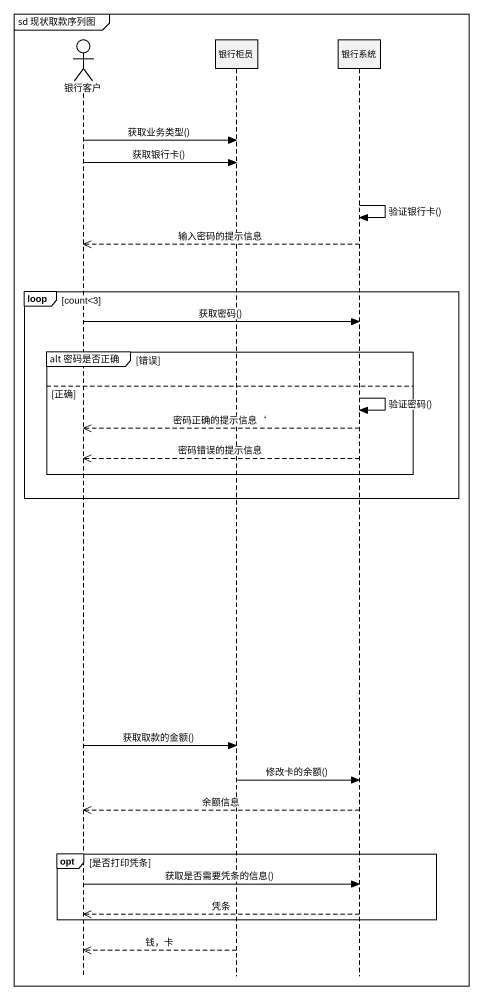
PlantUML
@startuml
mainframe sd 现状取款序列图
hide footbox
actor 银行客户
participant 银行柜员
participant 银行系统

银行客户 -> 银行柜员 : 获取业务类型()
银行客户 -> 银行柜员 : 获取银行卡()
银行系统 -> 银行系统 : 验证银行卡()
银行系统 -->> 银行客户 : 输入密码的提示信息
loop count<3
  银行客户 -> 银行系统 : 获取密码()
  group alt 密码是否正确 [错误]
  else 正确
    银行系统 -> 银行系统 : 验证密码()
    银行系统 -->> 银行客户 : 密码正确的提示信息‘
    银行系统 -->> 银行客户 : 密码错误的提示信息
  end
end
银行客户 -> 银行柜员 : 获取取款的金额()
银行柜员 -> 银行系统 : 修改卡的余额()
银行系统 -->> 银行客户 : 余额信息
opt 是否打印凭条
  银行客户 -> 银行系统 : 获取是否需要凭条的信息()
  银行系统 -->> 银行客户 : 凭条
end
银行柜员 -->> 银行客户 : 钱，卡
@enduml
